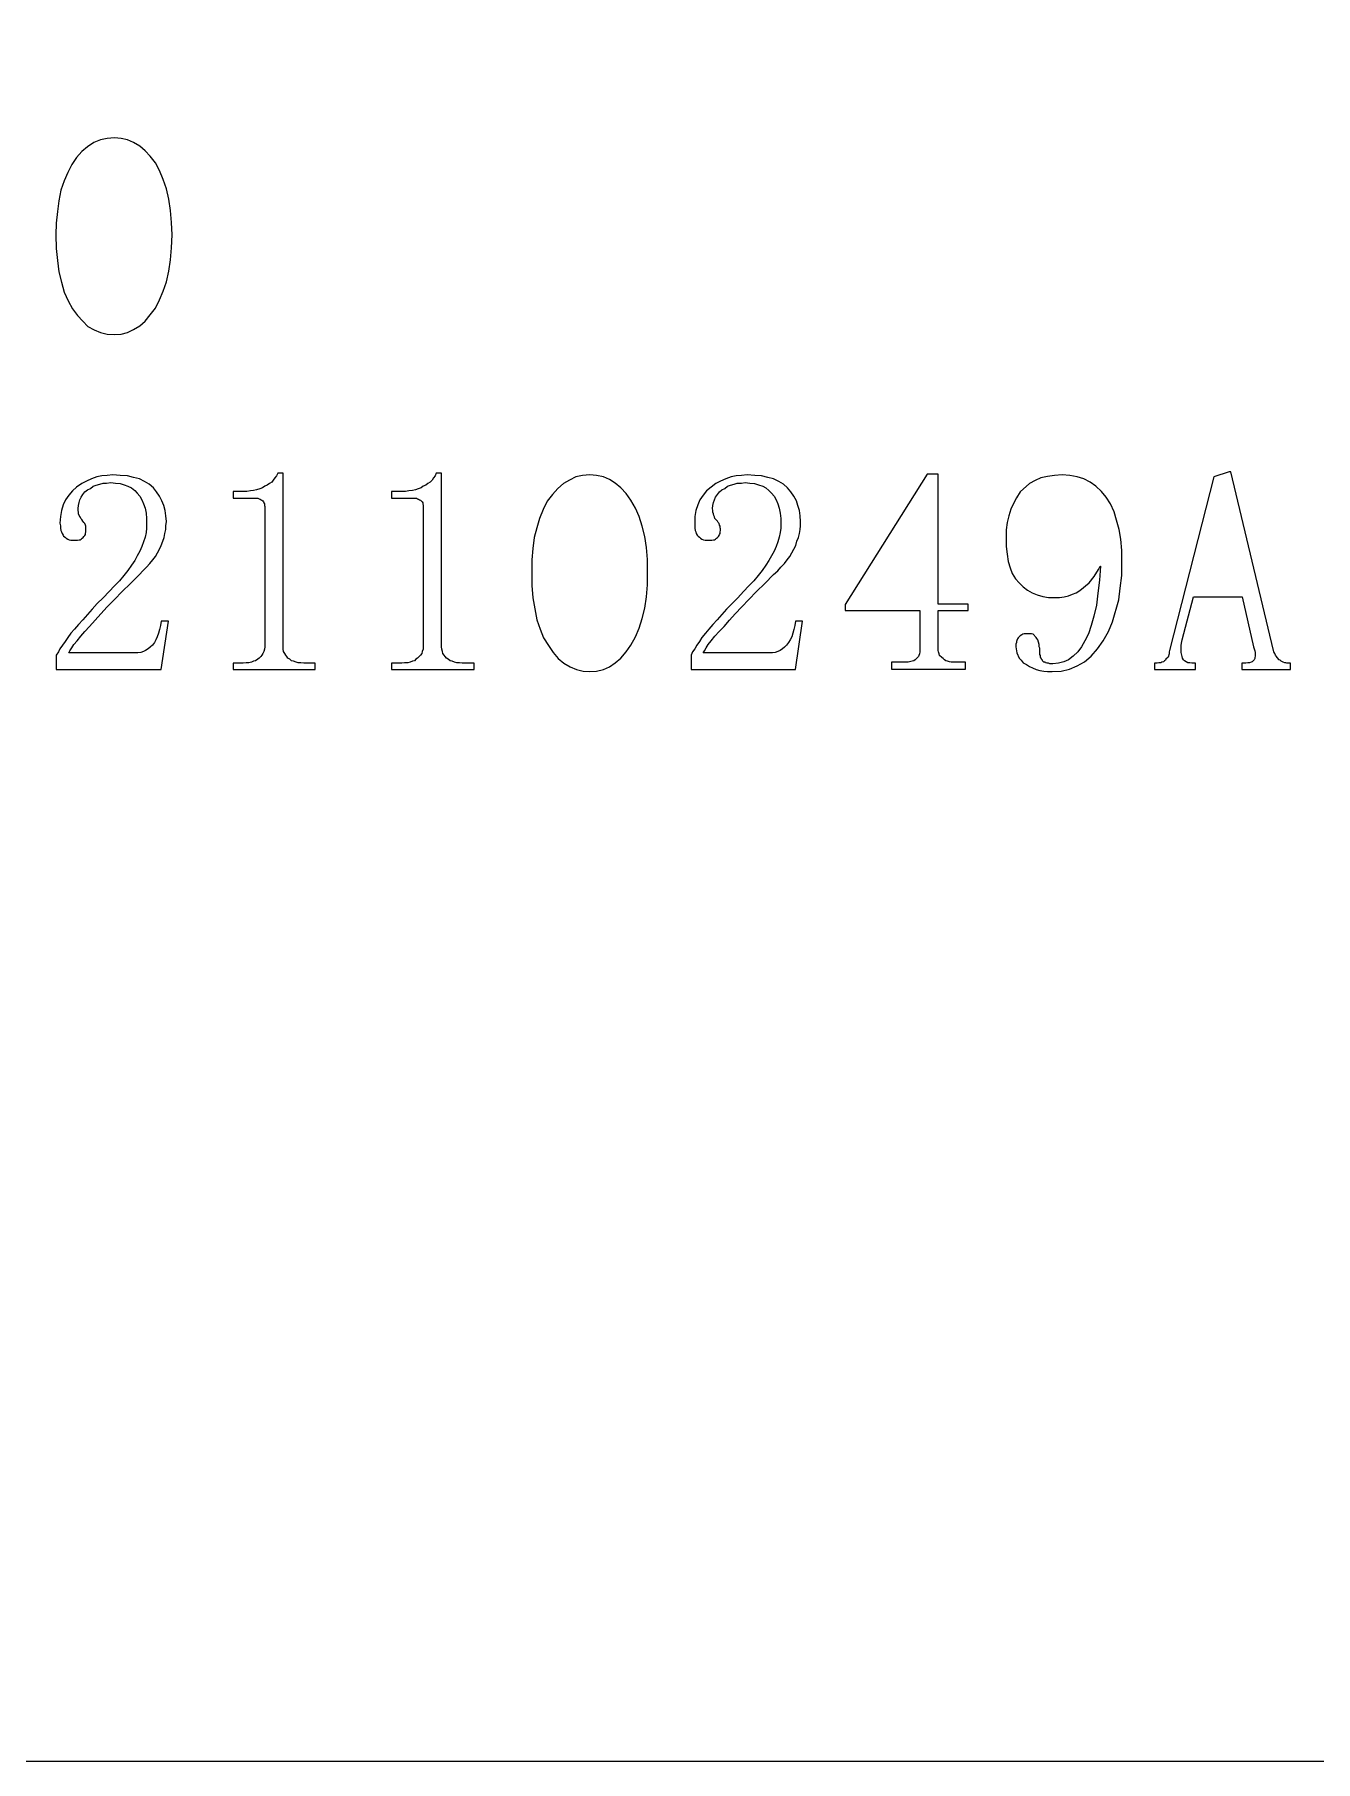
# Model space of a CAD drawing. Extents: x -190 to 190, y -140 to 140.
# Drawn here: x -111 to -86.32, y -140 to -106.74 of the extents above; entities that cross this region are included whole.
import ezdxf

# ---------------------------------------------------------------- set-up
doc = ezdxf.new("R2010")
doc.units = 0
doc.header["$MEASUREMENT"] = 0
doc.layers.get('0').update_dxf_attribs({"linetype": 'CONTINUOUS'})

msp = doc.modelspace()

# ---------------------------------------------------------------- linework, layer by layer
msp.add_lwpolyline([(-190, 135.000039, -0.414214), (-185, 140.000049), (-185, 140.000049), (185, 140.000049), (185, 140.000049, -0.414214), (190, 135.000039), (190, 135.000039), (190, -134.999961), (190, -134.999961, -0.414214), (185, -139.999951), (185, -139.999951), (-185, -139.999951), (-185, -139.999951, -0.414214), (-190, -134.999961), (-190, -134.999961), (-190, 135.000039)], format="xyb")
for points in [[(-109.46, -108.73), (-109.6, -108.74), (-109.6, -108.74), (-109.73, -108.77), (-109.73, -108.77), (-109.86, -108.82), (-109.86, -108.82), (-109.98, -108.9), (-109.98, -108.9), (-110.09, -108.99), (-110.09, -108.99), (-110.19, -109.11), (-110.19, -109.11), (-110.28, -109.24), (-110.28, -109.24), (-110.36, -109.4), (-110.36, -109.4), (-110.43, -109.56), (-110.43, -109.56), (-110.49, -109.74), (-110.49, -109.74), (-110.53, -109.94), (-110.53, -109.94), (-110.56, -110.15), (-110.56, -110.15), (-110.58, -110.37), (-110.58, -110.37), (-110.59, -110.6), (-110.59, -110.6), (-110.58, -110.86), (-110.58, -110.86), (-110.56, -111.09), (-110.56, -111.09), (-110.53, -111.31), (-110.53, -111.31), (-110.48, -111.51), (-110.48, -111.51), (-110.43, -111.7), (-110.43, -111.7), (-110.35, -111.87), (-110.35, -111.87), (-110.27, -112.02), (-110.27, -112.02), (-110.17, -112.15), (-110.17, -112.15), (-110.07, -112.26), (-110.07, -112.26), (-109.97, -112.36), (-109.97, -112.36), (-109.85, -112.43), (-109.85, -112.43), (-109.73, -112.48), (-109.73, -112.48), (-109.6, -112.51), (-109.6, -112.51), (-109.46, -112.52), (-109.46, -112.52), (-109.33, -112.51), (-109.33, -112.51), (-109.21, -112.48), (-109.21, -112.48), (-109.09, -112.42), (-109.09, -112.42), (-108.97, -112.35), (-108.97, -112.35), (-108.87, -112.26), (-108.87, -112.26), (-108.77, -112.14), (-108.77, -112.14), (-108.67, -112.01), (-108.67, -112.01), (-108.59, -111.85), (-108.59, -111.85), (-108.52, -111.68), (-108.52, -111.68), (-108.46, -111.5), (-108.46, -111.5), (-108.41, -111.3), (-108.41, -111.3), (-108.38, -111.08), (-108.38, -111.08), (-108.36, -110.85), (-108.36, -110.85), (-108.35, -110.6), (-108.35, -110.6), (-108.36, -110.36), (-108.36, -110.36), (-108.38, -110.13), (-108.38, -110.13), (-108.41, -109.91), (-108.41, -109.91), (-108.46, -109.71), (-108.46, -109.71), (-108.52, -109.53), (-108.52, -109.53), (-108.59, -109.36), (-108.59, -109.36), (-108.67, -109.21), (-108.67, -109.21), (-108.77, -109.08), (-108.77, -109.08), (-108.87, -108.98), (-108.87, -108.98), (-108.97, -108.89), (-108.97, -108.89), (-109.09, -108.82), (-109.09, -108.82), (-109.21, -108.77), (-109.21, -108.77), (-109.33, -108.74), (-109.33, -108.74), (-109.46, -108.73)], [(-108.84, -116.06), (-108.84, -116.17), (-108.84, -116.17), (-108.84, -116.25), (-108.84, -116.25), (-108.85, -116.33), (-108.85, -116.33), (-108.87, -116.42), (-108.87, -116.42), (-108.9, -116.51), (-108.9, -116.51), (-108.93, -116.6), (-108.93, -116.6), (-108.97, -116.69), (-108.97, -116.69), (-109.02, -116.78), (-109.02, -116.78), (-109.07, -116.87), (-109.07, -116.87), (-109.13, -116.96), (-109.13, -116.96), (-109.2, -117.06), (-109.2, -117.06), (-109.28, -117.16), (-109.28, -117.16), (-109.36, -117.26), (-109.36, -117.26), (-109.46, -117.36), (-109.46, -117.36), (-109.56, -117.47), (-109.56, -117.47), (-109.68, -117.59), (-109.68, -117.59), (-109.79, -117.7), (-109.79, -117.7), (-109.89, -117.81), (-109.89, -117.81), (-109.98, -117.91), (-109.98, -117.91), (-110.07, -118.01), (-110.07, -118.01), (-110.15, -118.1), (-110.15, -118.1), (-110.23, -118.19), (-110.23, -118.19), (-110.3, -118.27), (-110.3, -118.27), (-110.36, -118.35), (-110.36, -118.35), (-110.41, -118.43), (-110.41, -118.43), (-110.46, -118.5), (-110.46, -118.5), (-110.51, -118.57), (-110.51, -118.57), (-110.54, -118.63), (-110.54, -118.63), (-110.58, -118.69), (-110.58, -118.69), (-110.58, -118.97), (-110.58, -118.97), (-108.56, -118.97), (-108.56, -118.97), (-108.42, -118.04), (-108.42, -118.04), (-108.56, -118.04), (-108.56, -118.04), (-108.57, -118.12), (-108.57, -118.12), (-108.59, -118.2), (-108.59, -118.2), (-108.61, -118.27), (-108.61, -118.27), (-108.64, -118.34), (-108.64, -118.34), (-108.66, -118.4), (-108.66, -118.4), (-108.69, -118.45), (-108.69, -118.45), (-108.73, -118.5), (-108.73, -118.5), (-108.77, -118.54), (-108.77, -118.54), (-108.81, -118.57), (-108.81, -118.57), (-108.86, -118.6), (-108.86, -118.6), (-108.9, -118.62), (-108.9, -118.62), (-108.95, -118.64), (-108.95, -118.64), (-109.01, -118.65), (-109.01, -118.65), (-109.06, -118.65), (-109.06, -118.65), (-110.34, -118.65), (-110.34, -118.65), (-110.32, -118.61), (-110.32, -118.61), (-110.28, -118.55), (-110.28, -118.55), (-110.24, -118.49), (-110.24, -118.49), (-110.18, -118.42), (-110.18, -118.42), (-110.11, -118.33), (-110.11, -118.33), (-110.03, -118.24), (-110.03, -118.24), (-109.94, -118.14), (-109.94, -118.14), (-109.83, -118.02), (-109.83, -118.02), (-109.72, -117.9), (-109.72, -117.9), (-109.6, -117.76), (-109.6, -117.76), (-109.46, -117.62), (-109.46, -117.62), (-109.31, -117.47), (-109.31, -117.47), (-109.15, -117.31), (-109.15, -117.31), (-108.98, -117.14), (-108.98, -117.14), (-108.91, -117.07), (-108.91, -117.07), (-108.84, -117), (-108.84, -117), (-108.78, -116.93), (-108.78, -116.93), (-108.72, -116.86), (-108.72, -116.86), (-108.67, -116.79), (-108.67, -116.79), (-108.63, -116.72), (-108.63, -116.72), (-108.59, -116.65), (-108.59, -116.65), (-108.56, -116.58), (-108.56, -116.58), (-108.53, -116.5), (-108.53, -116.5), (-108.5, -116.43), (-108.5, -116.43), (-108.49, -116.35), (-108.49, -116.35), (-108.47, -116.27), (-108.47, -116.27), (-108.47, -116.2), (-108.47, -116.2), (-108.46, -116.12), (-108.46, -116.12), (-108.47, -116.01), (-108.47, -116.01), (-108.48, -115.91), (-108.48, -115.91), (-108.51, -115.81), (-108.51, -115.81), (-108.55, -115.72), (-108.55, -115.72), (-108.59, -115.63), (-108.59, -115.63), (-108.65, -115.55), (-108.65, -115.55), (-108.71, -115.47), (-108.71, -115.47), (-108.79, -115.4), (-108.79, -115.4), (-108.88, -115.35), (-108.88, -115.35), (-108.98, -115.3), (-108.98, -115.3), (-109.09, -115.27), (-109.09, -115.27), (-109.21, -115.24), (-109.21, -115.24), (-109.35, -115.23), (-109.35, -115.23), (-109.49, -115.22), (-109.49, -115.22), (-109.6, -115.23), (-109.6, -115.23), (-109.7, -115.24), (-109.7, -115.24), (-109.8, -115.26), (-109.8, -115.26), (-109.9, -115.3), (-109.9, -115.3), (-110, -115.34), (-110, -115.34), (-110.09, -115.39), (-110.09, -115.39), (-110.19, -115.46), (-110.19, -115.46), (-110.27, -115.53), (-110.27, -115.53), (-110.34, -115.61), (-110.34, -115.61), (-110.4, -115.7), (-110.4, -115.7), (-110.45, -115.8), (-110.45, -115.8), (-110.48, -115.91), (-110.48, -115.91), (-110.5, -116.02), (-110.5, -116.02), (-110.51, -116.15), (-110.51, -116.15), (-110.5, -116.2), (-110.5, -116.2), (-110.5, -116.25), (-110.5, -116.25), (-110.49, -116.29), (-110.49, -116.29), (-110.48, -116.32), (-110.48, -116.32), (-110.47, -116.35), (-110.47, -116.35), (-110.45, -116.38), (-110.45, -116.38), (-110.44, -116.4), (-110.44, -116.4), (-110.41, -116.42), (-110.41, -116.42), (-110.39, -116.44), (-110.39, -116.44), (-110.36, -116.46), (-110.36, -116.46), (-110.33, -116.47), (-110.33, -116.47), (-110.3, -116.48), (-110.3, -116.48), (-110.27, -116.48), (-110.27, -116.48), (-110.23, -116.48), (-110.23, -116.48), (-110.2, -116.48), (-110.2, -116.48), (-110.17, -116.48), (-110.17, -116.48), (-110.14, -116.47), (-110.14, -116.47), (-110.12, -116.47), (-110.12, -116.47), (-110.1, -116.46), (-110.1, -116.46), (-110.08, -116.44), (-110.08, -116.44), (-110.06, -116.43), (-110.06, -116.43), (-110.05, -116.41), (-110.05, -116.41), (-110.03, -116.39), (-110.03, -116.39), (-110.02, -116.37), (-110.02, -116.37), (-110.02, -116.35), (-110.02, -116.35), (-110.01, -116.32), (-110.01, -116.32), (-110.01, -116.29), (-110.01, -116.29), (-110.01, -116.26), (-110.01, -116.26), (-110.01, -116.24), (-110.01, -116.24), (-110.01, -116.21), (-110.01, -116.21), (-110.02, -116.19), (-110.02, -116.19), (-110.03, -116.16), (-110.03, -116.16), (-110.05, -116.14), (-110.05, -116.14), (-110.07, -116.11), (-110.07, -116.11), (-110.09, -116.08), (-110.09, -116.08), (-110.11, -116.06), (-110.11, -116.06), (-110.12, -116.03), (-110.12, -116.03), (-110.14, -116), (-110.14, -116), (-110.15, -115.97), (-110.15, -115.97), (-110.15, -115.94), (-110.15, -115.94), (-110.16, -115.91), (-110.16, -115.91), (-110.16, -115.87), (-110.16, -115.87), (-110.15, -115.81), (-110.15, -115.81), (-110.14, -115.75), (-110.14, -115.75), (-110.13, -115.7), (-110.13, -115.7), (-110.1, -115.65), (-110.1, -115.65), (-110.07, -115.6), (-110.07, -115.6), (-110.03, -115.55), (-110.03, -115.55), (-109.98, -115.51), (-109.98, -115.51), (-109.92, -115.48), (-109.92, -115.48), (-109.87, -115.44), (-109.87, -115.44), (-109.81, -115.42), (-109.81, -115.42), (-109.74, -115.4), (-109.74, -115.4), (-109.68, -115.38), (-109.68, -115.38), (-109.61, -115.38), (-109.61, -115.38), (-109.53, -115.37), (-109.53, -115.37), (-109.44, -115.38), (-109.44, -115.38), (-109.35, -115.39), (-109.35, -115.39), (-109.27, -115.41), (-109.27, -115.41), (-109.2, -115.44), (-109.2, -115.44), (-109.13, -115.47), (-109.13, -115.47), (-109.07, -115.52), (-109.07, -115.52), (-109.02, -115.57), (-109.02, -115.57), (-108.97, -115.63), (-108.97, -115.63), (-108.93, -115.7), (-108.93, -115.7), (-108.9, -115.78), (-108.9, -115.78), (-108.87, -115.86), (-108.87, -115.86), (-108.85, -115.96), (-108.85, -115.96), (-108.84, -116.06)], [(-106.21, -118.48), (-106.21, -115.19), (-106.21, -115.19), (-106.31, -115.19), (-106.31, -115.19), (-106.34, -115.24), (-106.34, -115.24), (-106.37, -115.28), (-106.37, -115.28), (-106.4, -115.32), (-106.4, -115.32), (-106.43, -115.36), (-106.43, -115.36), (-106.47, -115.39), (-106.47, -115.39), (-106.52, -115.42), (-106.52, -115.42), (-106.56, -115.44), (-106.56, -115.44), (-106.61, -115.47), (-106.61, -115.47), (-106.66, -115.49), (-106.66, -115.49), (-106.72, -115.51), (-106.72, -115.51), (-106.78, -115.52), (-106.78, -115.52), (-106.84, -115.53), (-106.84, -115.53), (-106.91, -115.54), (-106.91, -115.54), (-106.98, -115.54), (-106.98, -115.54), (-107.17, -115.54), (-107.17, -115.54), (-107.17, -115.67), (-107.17, -115.67), (-106.78, -115.67), (-106.78, -115.67), (-106.75, -115.67), (-106.75, -115.67), (-106.72, -115.67), (-106.72, -115.67), (-106.7, -115.67), (-106.7, -115.67), (-106.67, -115.68), (-106.67, -115.68), (-106.65, -115.69), (-106.65, -115.69), (-106.63, -115.7), (-106.63, -115.7), (-106.62, -115.71), (-106.62, -115.71), (-106.6, -115.72), (-106.6, -115.72), (-106.59, -115.74), (-106.59, -115.74), (-106.58, -115.76), (-106.58, -115.76), (-106.57, -115.78), (-106.57, -115.78), (-106.57, -115.81), (-106.57, -115.81), (-106.56, -115.83), (-106.56, -115.83), (-106.56, -115.86), (-106.56, -115.86), (-106.56, -118.48), (-106.56, -118.48), (-106.56, -118.53), (-106.56, -118.53), (-106.57, -118.58), (-106.57, -118.58), (-106.58, -118.62), (-106.58, -118.62), (-106.6, -118.66), (-106.6, -118.66), (-106.62, -118.69), (-106.62, -118.69), (-106.64, -118.72), (-106.64, -118.72), (-106.67, -118.75), (-106.67, -118.75), (-106.7, -118.77), (-106.7, -118.77), (-106.74, -118.8), (-106.74, -118.8), (-106.78, -118.81), (-106.78, -118.81), (-106.82, -118.83), (-106.82, -118.83), (-106.87, -118.84), (-106.87, -118.84), (-106.92, -118.84), (-106.92, -118.84), (-106.98, -118.85), (-106.98, -118.85), (-107.17, -118.85), (-107.17, -118.85), (-107.17, -118.97), (-107.17, -118.97), (-105.59, -118.97), (-105.59, -118.97), (-105.59, -118.85), (-105.59, -118.85), (-105.81, -118.85), (-105.81, -118.85), (-105.87, -118.84), (-105.87, -118.84), (-105.92, -118.84), (-105.92, -118.84), (-105.96, -118.83), (-105.96, -118.83), (-106.01, -118.81), (-106.01, -118.81), (-106.05, -118.8), (-106.05, -118.8), (-106.08, -118.77), (-106.08, -118.77), (-106.12, -118.75), (-106.12, -118.75), (-106.14, -118.72), (-106.14, -118.72), (-106.16, -118.69), (-106.16, -118.69), (-106.18, -118.66), (-106.18, -118.66), (-106.2, -118.62), (-106.2, -118.62), (-106.21, -118.58), (-106.21, -118.58), (-106.21, -118.53), (-106.21, -118.53), (-106.21, -118.48)], [(-103.16, -118.48), (-103.16, -115.19), (-103.16, -115.19), (-103.26, -115.19), (-103.26, -115.19), (-103.28, -115.24), (-103.28, -115.24), (-103.31, -115.28), (-103.31, -115.28), (-103.34, -115.32), (-103.34, -115.32), (-103.38, -115.36), (-103.38, -115.36), (-103.42, -115.39), (-103.42, -115.39), (-103.46, -115.42), (-103.46, -115.42), (-103.51, -115.44), (-103.51, -115.44), (-103.55, -115.47), (-103.55, -115.47), (-103.61, -115.49), (-103.61, -115.49), (-103.66, -115.51), (-103.66, -115.51), (-103.72, -115.52), (-103.72, -115.52), (-103.79, -115.53), (-103.79, -115.53), (-103.85, -115.54), (-103.85, -115.54), (-103.92, -115.54), (-103.92, -115.54), (-104.12, -115.54), (-104.12, -115.54), (-104.12, -115.67), (-104.12, -115.67), (-103.73, -115.67), (-103.73, -115.67), (-103.7, -115.67), (-103.7, -115.67), (-103.67, -115.67), (-103.67, -115.67), (-103.64, -115.67), (-103.64, -115.67), (-103.62, -115.68), (-103.62, -115.68), (-103.6, -115.69), (-103.6, -115.69), (-103.58, -115.7), (-103.58, -115.7), (-103.56, -115.71), (-103.56, -115.71), (-103.55, -115.72), (-103.55, -115.72), (-103.53, -115.74), (-103.53, -115.74), (-103.52, -115.76), (-103.52, -115.76), (-103.52, -115.78), (-103.52, -115.78), (-103.51, -115.81), (-103.51, -115.81), (-103.51, -115.83), (-103.51, -115.83), (-103.51, -115.86), (-103.51, -115.86), (-103.51, -118.48), (-103.51, -118.48), (-103.51, -118.53), (-103.51, -118.53), (-103.51, -118.58), (-103.51, -118.58), (-103.53, -118.62), (-103.53, -118.62), (-103.54, -118.66), (-103.54, -118.66), (-103.56, -118.69), (-103.56, -118.69), (-103.59, -118.72), (-103.59, -118.72), (-103.62, -118.75), (-103.62, -118.75), (-103.65, -118.77), (-103.65, -118.77), (-103.68, -118.8), (-103.68, -118.8), (-103.72, -118.81), (-103.72, -118.81), (-103.76, -118.83), (-103.76, -118.83), (-103.81, -118.84), (-103.81, -118.84), (-103.87, -118.84), (-103.87, -118.84), (-103.92, -118.85), (-103.92, -118.85), (-104.12, -118.85), (-104.12, -118.85), (-104.12, -118.97), (-104.12, -118.97), (-102.53, -118.97), (-102.53, -118.97), (-102.53, -118.85), (-102.53, -118.85), (-102.76, -118.85), (-102.76, -118.85), (-102.81, -118.84), (-102.81, -118.84), (-102.86, -118.84), (-102.86, -118.84), (-102.91, -118.83), (-102.91, -118.83), (-102.95, -118.81), (-102.95, -118.81), (-102.99, -118.8), (-102.99, -118.8), (-103.03, -118.77), (-103.03, -118.77), (-103.06, -118.75), (-103.06, -118.75), (-103.09, -118.72), (-103.09, -118.72), (-103.11, -118.69), (-103.11, -118.69), (-103.13, -118.66), (-103.13, -118.66), (-103.14, -118.62), (-103.14, -118.62), (-103.15, -118.58), (-103.15, -118.58), (-103.16, -118.53), (-103.16, -118.53), (-103.16, -118.48)], [(-100.3, -115.22), (-100.44, -115.23), (-100.44, -115.23), (-100.57, -115.26), (-100.57, -115.26), (-100.69, -115.32), (-100.69, -115.32), (-100.81, -115.39), (-100.81, -115.39), (-100.92, -115.48), (-100.92, -115.48), (-101.02, -115.6), (-101.02, -115.6), (-101.12, -115.73), (-101.12, -115.73), (-101.2, -115.89), (-101.2, -115.89), (-101.27, -116.06), (-101.27, -116.06), (-101.32, -116.24), (-101.32, -116.24), (-101.37, -116.43), (-101.37, -116.43), (-101.4, -116.64), (-101.4, -116.64), (-101.42, -116.86), (-101.42, -116.86), (-101.42, -117.35), (-101.42, -117.35), (-101.4, -117.59), (-101.4, -117.59), (-101.32, -118.01), (-101.32, -118.01), (-101.26, -118.19), (-101.26, -118.19), (-101.19, -118.36), (-101.19, -118.36), (-101.1, -118.51), (-101.1, -118.51), (-101.01, -118.64), (-101.01, -118.64), (-100.91, -118.76), (-100.91, -118.76), (-100.8, -118.85), (-100.8, -118.85), (-100.68, -118.92), (-100.68, -118.92), (-100.56, -118.97), (-100.56, -118.97), (-100.43, -119), (-100.43, -119), (-100.3, -119.01), (-100.3, -119.01), (-100.17, -119), (-100.17, -119), (-100.04, -118.97), (-100.04, -118.97), (-99.92, -118.92), (-99.92, -118.92), (-99.81, -118.84), (-99.81, -118.84), (-99.7, -118.75), (-99.7, -118.75), (-99.6, -118.63), (-99.6, -118.63), (-99.51, -118.5), (-99.51, -118.5), (-99.42, -118.34), (-99.42, -118.34), (-99.35, -118.17), (-99.35, -118.17), (-99.29, -117.99), (-99.29, -117.99), (-99.24, -117.79), (-99.24, -117.79), (-99.21, -117.57), (-99.21, -117.57), (-99.19, -117.34), (-99.19, -117.34), (-99.19, -116.85), (-99.19, -116.85), (-99.21, -116.62), (-99.21, -116.62), (-99.24, -116.41), (-99.24, -116.41), (-99.29, -116.21), (-99.29, -116.21), (-99.35, -116.02), (-99.35, -116.02), (-99.42, -115.86), (-99.42, -115.86), (-99.51, -115.71), (-99.51, -115.71), (-99.6, -115.58), (-99.6, -115.58), (-99.7, -115.47), (-99.7, -115.47), (-99.81, -115.38), (-99.81, -115.38), (-99.92, -115.31), (-99.92, -115.31), (-100.04, -115.26), (-100.04, -115.26), (-100.17, -115.23), (-100.17, -115.23), (-100.3, -115.22)], [(-96.62, -116.06), (-96.62, -116.17), (-96.62, -116.17), (-96.62, -116.25), (-96.62, -116.25), (-96.63, -116.33), (-96.63, -116.33), (-96.65, -116.42), (-96.65, -116.42), (-96.68, -116.51), (-96.68, -116.51), (-96.71, -116.6), (-96.71, -116.6), (-96.75, -116.69), (-96.75, -116.69), (-96.8, -116.78), (-96.8, -116.78), (-96.85, -116.87), (-96.85, -116.87), (-96.91, -116.96), (-96.91, -116.96), (-96.98, -117.06), (-96.98, -117.06), (-97.06, -117.16), (-97.06, -117.16), (-97.14, -117.26), (-97.14, -117.26), (-97.24, -117.36), (-97.24, -117.36), (-97.34, -117.47), (-97.34, -117.47), (-97.45, -117.59), (-97.45, -117.59), (-97.56, -117.7), (-97.56, -117.7), (-97.67, -117.81), (-97.67, -117.81), (-97.76, -117.91), (-97.76, -117.91), (-97.85, -118.01), (-97.85, -118.01), (-97.93, -118.1), (-97.93, -118.1), (-98.01, -118.19), (-98.01, -118.19), (-98.07, -118.27), (-98.07, -118.27), (-98.14, -118.35), (-98.14, -118.35), (-98.19, -118.43), (-98.19, -118.43), (-98.24, -118.5), (-98.24, -118.5), (-98.28, -118.57), (-98.28, -118.57), (-98.32, -118.63), (-98.32, -118.63), (-98.35, -118.69), (-98.35, -118.69), (-98.35, -118.97), (-98.35, -118.97), (-96.34, -118.97), (-96.34, -118.97), (-96.2, -118.04), (-96.2, -118.04), (-96.34, -118.04), (-96.34, -118.04), (-96.35, -118.12), (-96.35, -118.12), (-96.37, -118.2), (-96.37, -118.2), (-96.39, -118.27), (-96.39, -118.27), (-96.41, -118.34), (-96.41, -118.34), (-96.44, -118.4), (-96.44, -118.4), (-96.47, -118.45), (-96.47, -118.45), (-96.51, -118.5), (-96.51, -118.5), (-96.55, -118.54), (-96.55, -118.54), (-96.59, -118.57), (-96.59, -118.57), (-96.63, -118.6), (-96.63, -118.6), (-96.68, -118.62), (-96.68, -118.62), (-96.73, -118.64), (-96.73, -118.64), (-96.78, -118.65), (-96.78, -118.65), (-96.84, -118.65), (-96.84, -118.65), (-98.12, -118.65), (-98.12, -118.65), (-98.09, -118.61), (-98.09, -118.61), (-98.06, -118.55), (-98.06, -118.55), (-98.02, -118.49), (-98.02, -118.49), (-97.96, -118.42), (-97.96, -118.42), (-97.89, -118.33), (-97.89, -118.33), (-97.81, -118.24), (-97.81, -118.24), (-97.71, -118.14), (-97.71, -118.14), (-97.61, -118.02), (-97.61, -118.02), (-97.5, -117.9), (-97.5, -117.9), (-97.37, -117.76), (-97.37, -117.76), (-97.24, -117.62), (-97.24, -117.62), (-97.09, -117.47), (-97.09, -117.47), (-96.93, -117.31), (-96.93, -117.31), (-96.76, -117.14), (-96.76, -117.14), (-96.68, -117.07), (-96.68, -117.07), (-96.62, -117), (-96.62, -117), (-96.55, -116.93), (-96.55, -116.93), (-96.5, -116.86), (-96.5, -116.86), (-96.45, -116.79), (-96.45, -116.79), (-96.41, -116.72), (-96.41, -116.72), (-96.37, -116.65), (-96.37, -116.65), (-96.33, -116.58), (-96.33, -116.58), (-96.31, -116.5), (-96.31, -116.5), (-96.28, -116.43), (-96.28, -116.43), (-96.26, -116.35), (-96.26, -116.35), (-96.25, -116.27), (-96.25, -116.27), (-96.24, -116.2), (-96.24, -116.2), (-96.24, -116.12), (-96.24, -116.12), (-96.25, -116.01), (-96.25, -116.01), (-96.26, -115.91), (-96.26, -115.91), (-96.29, -115.81), (-96.29, -115.81), (-96.32, -115.72), (-96.32, -115.72), (-96.37, -115.63), (-96.37, -115.63), (-96.43, -115.55), (-96.43, -115.55), (-96.49, -115.47), (-96.49, -115.47), (-96.57, -115.4), (-96.57, -115.4), (-96.66, -115.35), (-96.66, -115.35), (-96.76, -115.3), (-96.76, -115.3), (-96.87, -115.27), (-96.87, -115.27), (-96.99, -115.24), (-96.99, -115.24), (-97.12, -115.23), (-97.12, -115.23), (-97.27, -115.22), (-97.27, -115.22), (-97.38, -115.23), (-97.38, -115.23), (-97.48, -115.24), (-97.48, -115.24), (-97.58, -115.26), (-97.58, -115.26), (-97.68, -115.3), (-97.68, -115.3), (-97.78, -115.34), (-97.78, -115.34), (-97.87, -115.39), (-97.87, -115.39), (-97.96, -115.46), (-97.96, -115.46), (-98.05, -115.53), (-98.05, -115.53), (-98.12, -115.61), (-98.12, -115.61), (-98.18, -115.7), (-98.18, -115.7), (-98.22, -115.8), (-98.22, -115.8), (-98.26, -115.91), (-98.26, -115.91), (-98.28, -116.02), (-98.28, -116.02), (-98.28, -116.15), (-98.28, -116.15), (-98.28, -116.2), (-98.28, -116.2), (-98.28, -116.25), (-98.28, -116.25), (-98.27, -116.29), (-98.27, -116.29), (-98.26, -116.32), (-98.26, -116.32), (-98.25, -116.35), (-98.25, -116.35), (-98.23, -116.38), (-98.23, -116.38), (-98.21, -116.4), (-98.21, -116.4), (-98.19, -116.42), (-98.19, -116.42), (-98.17, -116.44), (-98.17, -116.44), (-98.14, -116.46), (-98.14, -116.46), (-98.11, -116.47), (-98.11, -116.47), (-98.08, -116.48), (-98.08, -116.48), (-98.04, -116.48), (-98.04, -116.48), (-98.01, -116.48), (-98.01, -116.48), (-97.98, -116.48), (-97.98, -116.48), (-97.95, -116.48), (-97.95, -116.48), (-97.92, -116.47), (-97.92, -116.47), (-97.9, -116.47), (-97.9, -116.47), (-97.88, -116.46), (-97.88, -116.46), (-97.86, -116.44), (-97.86, -116.44), (-97.84, -116.43), (-97.84, -116.43), (-97.82, -116.41), (-97.82, -116.41), (-97.81, -116.39), (-97.81, -116.39), (-97.8, -116.37), (-97.8, -116.37), (-97.79, -116.35), (-97.79, -116.35), (-97.79, -116.32), (-97.79, -116.32), (-97.78, -116.29), (-97.78, -116.29), (-97.78, -116.26), (-97.78, -116.26), (-97.79, -116.24), (-97.79, -116.24), (-97.79, -116.21), (-97.79, -116.21), (-97.8, -116.19), (-97.8, -116.19), (-97.81, -116.16), (-97.81, -116.16), (-97.83, -116.14), (-97.83, -116.14), (-97.84, -116.11), (-97.84, -116.11), (-97.87, -116.08), (-97.87, -116.08), (-97.89, -116.06), (-97.89, -116.06), (-97.9, -116.03), (-97.9, -116.03), (-97.91, -116), (-97.91, -116), (-97.92, -115.97), (-97.92, -115.97), (-97.93, -115.94), (-97.93, -115.94), (-97.93, -115.91), (-97.93, -115.91), (-97.94, -115.87), (-97.94, -115.87), (-97.93, -115.81), (-97.93, -115.81), (-97.92, -115.75), (-97.92, -115.75), (-97.9, -115.7), (-97.9, -115.7), (-97.88, -115.65), (-97.88, -115.65), (-97.84, -115.6), (-97.84, -115.6), (-97.8, -115.55), (-97.8, -115.55), (-97.76, -115.51), (-97.76, -115.51), (-97.7, -115.48), (-97.7, -115.48), (-97.65, -115.44), (-97.65, -115.44), (-97.59, -115.42), (-97.59, -115.42), (-97.52, -115.4), (-97.52, -115.4), (-97.46, -115.38), (-97.46, -115.38), (-97.38, -115.38), (-97.38, -115.38), (-97.31, -115.37), (-97.31, -115.37), (-97.22, -115.38), (-97.22, -115.38), (-97.13, -115.39), (-97.13, -115.39), (-97.05, -115.41), (-97.05, -115.41), (-96.97, -115.44), (-96.97, -115.44), (-96.91, -115.47), (-96.91, -115.47), (-96.85, -115.52), (-96.85, -115.52), (-96.8, -115.57), (-96.8, -115.57), (-96.75, -115.63), (-96.75, -115.63), (-96.71, -115.7), (-96.71, -115.7), (-96.68, -115.78), (-96.68, -115.78), (-96.65, -115.86), (-96.65, -115.86), (-96.63, -115.96), (-96.63, -115.96), (-96.62, -116.06)], [(-93.59, -115.21), (-93.8, -115.21), (-93.8, -115.21), (-95.38, -117.72), (-95.38, -117.72), (-95.38, -117.83), (-95.38, -117.83), (-93.94, -117.83), (-93.94, -117.83), (-93.94, -118.63), (-93.94, -118.63), (-93.95, -118.67), (-93.95, -118.67), (-93.96, -118.7), (-93.96, -118.7), (-93.97, -118.72), (-93.97, -118.72), (-94.03, -118.78), (-94.03, -118.78), (-94.06, -118.8), (-94.06, -118.8), (-94.09, -118.81), (-94.09, -118.81), (-94.17, -118.83), (-94.17, -118.83), (-94.49, -118.83), (-94.49, -118.83), (-94.49, -118.96), (-94.49, -118.96), (-93.06, -118.96), (-93.06, -118.96), (-93.06, -118.83), (-93.06, -118.83), (-93.34, -118.83), (-93.34, -118.83), (-93.37, -118.82), (-93.37, -118.82), (-93.41, -118.81), (-93.41, -118.81), (-93.44, -118.8), (-93.44, -118.8), (-93.47, -118.78), (-93.47, -118.78), (-93.49, -118.76), (-93.49, -118.76), (-93.52, -118.74), (-93.52, -118.74), (-93.56, -118.7), (-93.56, -118.7), (-93.57, -118.67), (-93.57, -118.67), (-93.58, -118.63), (-93.58, -118.63), (-93.59, -118.6), (-93.59, -118.6), (-93.59, -117.83), (-93.59, -117.83), (-93.01, -117.83), (-93.01, -117.83), (-93.01, -117.71), (-93.01, -117.71), (-93.59, -117.71), (-93.59, -117.71), (-93.59, -115.21)], [(-91.2, -115.22), (-91.35, -115.23), (-91.35, -115.23), (-91.48, -115.25), (-91.48, -115.25), (-91.61, -115.28), (-91.61, -115.28), (-91.72, -115.33), (-91.72, -115.33), (-91.83, -115.39), (-91.83, -115.39), (-92.01, -115.55), (-92.01, -115.55), (-92.08, -115.66), (-92.08, -115.66), (-92.14, -115.77), (-92.14, -115.77), (-92.19, -115.88), (-92.19, -115.88), (-92.23, -116.01), (-92.23, -116.01), (-92.26, -116.14), (-92.26, -116.14), (-92.28, -116.28), (-92.28, -116.28), (-92.28, -116.6), (-92.28, -116.6), (-92.26, -116.75), (-92.26, -116.75), (-92.24, -116.89), (-92.24, -116.89), (-92.2, -117.01), (-92.2, -117.01), (-92.16, -117.12), (-92.16, -117.12), (-92.1, -117.22), (-92.1, -117.22), (-92.03, -117.3), (-92.03, -117.3), (-91.95, -117.38), (-91.95, -117.38), (-91.87, -117.44), (-91.87, -117.44), (-91.78, -117.49), (-91.78, -117.49), (-91.68, -117.53), (-91.68, -117.53), (-91.57, -117.56), (-91.57, -117.56), (-91.46, -117.58), (-91.46, -117.58), (-91.25, -117.58), (-91.25, -117.58), (-91.16, -117.57), (-91.16, -117.57), (-91.08, -117.55), (-91.08, -117.55), (-91, -117.52), (-91, -117.52), (-90.93, -117.49), (-90.93, -117.49), (-90.86, -117.45), (-90.86, -117.45), (-90.68, -117.3), (-90.68, -117.3), (-90.58, -117.18), (-90.58, -117.18), (-90.5, -117.04), (-90.5, -117.04), (-90.47, -116.98), (-90.47, -116.98), (-90.46, -116.98), (-90.46, -116.98), (-90.48, -117.25), (-90.48, -117.25), (-90.51, -117.5), (-90.51, -117.5), (-90.54, -117.73), (-90.54, -117.73), (-90.59, -117.94), (-90.59, -117.94), (-90.64, -118.12), (-90.64, -118.12), (-90.69, -118.28), (-90.69, -118.28), (-90.76, -118.42), (-90.76, -118.42), (-90.83, -118.53), (-90.83, -118.53), (-90.9, -118.63), (-90.9, -118.63), (-90.99, -118.71), (-90.99, -118.71), (-91.08, -118.78), (-91.08, -118.78), (-91.17, -118.82), (-91.17, -118.82), (-91.27, -118.85), (-91.27, -118.85), (-91.38, -118.86), (-91.38, -118.86), (-91.44, -118.86), (-91.44, -118.86), (-91.46, -118.85), (-91.46, -118.85), (-91.49, -118.85), (-91.49, -118.85), (-91.51, -118.84), (-91.51, -118.84), (-91.52, -118.84), (-91.52, -118.84), (-91.53, -118.83), (-91.53, -118.83), (-91.55, -118.83), (-91.55, -118.83), (-91.58, -118.8), (-91.58, -118.8), (-91.58, -118.79), (-91.58, -118.79), (-91.6, -118.77), (-91.6, -118.77), (-91.6, -118.76), (-91.6, -118.76), (-91.61, -118.75), (-91.61, -118.75), (-91.62, -118.73), (-91.62, -118.73), (-91.62, -118.7), (-91.62, -118.7), (-91.63, -118.68), (-91.63, -118.68), (-91.63, -118.56), (-91.63, -118.56), (-91.64, -118.53), (-91.64, -118.53), (-91.64, -118.49), (-91.64, -118.49), (-91.67, -118.4), (-91.67, -118.4), (-91.69, -118.37), (-91.69, -118.37), (-91.7, -118.35), (-91.7, -118.35), (-91.76, -118.29), (-91.76, -118.29), (-91.79, -118.28), (-91.79, -118.28), (-91.93, -118.28), (-91.93, -118.28), (-91.96, -118.29), (-91.96, -118.29), (-91.98, -118.3), (-91.98, -118.3), (-92.01, -118.32), (-92.01, -118.32), (-92.05, -118.36), (-92.05, -118.36), (-92.06, -118.38), (-92.06, -118.38), (-92.07, -118.41), (-92.07, -118.41), (-92.08, -118.43), (-92.08, -118.43), (-92.08, -118.45), (-92.08, -118.45), (-92.09, -118.48), (-92.09, -118.48), (-92.09, -118.53), (-92.09, -118.53), (-92.07, -118.65), (-92.07, -118.65), (-92.03, -118.75), (-92.03, -118.75), (-91.99, -118.79), (-91.99, -118.79), (-91.95, -118.84), (-91.95, -118.84), (-91.89, -118.87), (-91.89, -118.87), (-91.83, -118.91), (-91.83, -118.91), (-91.77, -118.94), (-91.77, -118.94), (-91.7, -118.97), (-91.7, -118.97), (-91.63, -118.99), (-91.63, -118.99), (-91.55, -119), (-91.55, -119), (-91.48, -119.01), (-91.48, -119.01), (-91.39, -119.01), (-91.39, -119.01), (-91.22, -119), (-91.22, -119), (-91.06, -118.96), (-91.06, -118.96), (-90.91, -118.9), (-90.91, -118.9), (-90.77, -118.82), (-90.77, -118.82), (-90.64, -118.71), (-90.64, -118.71), (-90.52, -118.57), (-90.52, -118.57), (-90.41, -118.42), (-90.41, -118.42), (-90.31, -118.24), (-90.31, -118.24), (-90.23, -118.05), (-90.23, -118.05), (-90.11, -117.63), (-90.11, -117.63), (-90.08, -117.4), (-90.08, -117.4), (-90.05, -117.16), (-90.05, -117.16), (-90.05, -116.68), (-90.05, -116.68), (-90.07, -116.46), (-90.07, -116.46), (-90.1, -116.27), (-90.1, -116.27), (-90.15, -116.09), (-90.15, -116.09), (-90.2, -115.93), (-90.2, -115.93), (-90.27, -115.78), (-90.27, -115.78), (-90.35, -115.65), (-90.35, -115.65), (-90.44, -115.54), (-90.44, -115.54), (-90.55, -115.44), (-90.55, -115.44), (-90.66, -115.36), (-90.66, -115.36), (-90.78, -115.3), (-90.78, -115.3), (-90.91, -115.26), (-90.91, -115.26), (-91.05, -115.23), (-91.05, -115.23), (-91.2, -115.22)], [(-87.95, -115.16), (-87.98, -115.16), (-87.98, -115.16), (-88.28, -115.26), (-88.28, -115.26), (-89.13, -118.6), (-89.13, -118.6), (-89.14, -118.63), (-89.14, -118.63), (-89.14, -118.67), (-89.14, -118.67), (-89.16, -118.73), (-89.16, -118.73), (-89.2, -118.77), (-89.2, -118.77), (-89.21, -118.79), (-89.21, -118.79), (-89.23, -118.8), (-89.23, -118.8), (-89.25, -118.82), (-89.25, -118.82), (-89.28, -118.83), (-89.28, -118.83), (-89.3, -118.84), (-89.3, -118.84), (-89.34, -118.84), (-89.34, -118.84), (-89.37, -118.85), (-89.37, -118.85), (-89.42, -118.85), (-89.42, -118.85), (-89.42, -118.97), (-89.42, -118.97), (-88.63, -118.97), (-88.63, -118.97), (-88.63, -118.85), (-88.63, -118.85), (-88.7, -118.85), (-88.7, -118.85), (-88.74, -118.84), (-88.74, -118.84), (-88.78, -118.84), (-88.78, -118.84), (-88.84, -118.8), (-88.84, -118.8), (-88.86, -118.78), (-88.86, -118.78), (-88.88, -118.75), (-88.88, -118.75), (-88.89, -118.72), (-88.89, -118.72), (-88.91, -118.64), (-88.91, -118.64), (-88.91, -118.51), (-88.91, -118.51), (-88.9, -118.46), (-88.9, -118.46), (-88.89, -118.4), (-88.89, -118.4), (-88.67, -117.57), (-88.67, -117.57), (-87.73, -117.57), (-87.73, -117.57), (-87.51, -118.53), (-87.51, -118.53), (-87.49, -118.61), (-87.49, -118.61), (-87.48, -118.64), (-87.48, -118.64), (-87.48, -118.71), (-87.48, -118.71), (-87.49, -118.74), (-87.49, -118.74), (-87.49, -118.76), (-87.49, -118.76), (-87.5, -118.78), (-87.5, -118.78), (-87.54, -118.82), (-87.54, -118.82), (-87.56, -118.83), (-87.56, -118.83), (-87.59, -118.84), (-87.59, -118.84), (-87.62, -118.84), (-87.62, -118.84), (-87.66, -118.85), (-87.66, -118.85), (-87.74, -118.85), (-87.74, -118.85), (-87.74, -118.97), (-87.74, -118.97), (-86.8, -118.97), (-86.8, -118.97), (-86.8, -118.85), (-86.8, -118.85), (-86.87, -118.85), (-86.87, -118.85), (-86.89, -118.84), (-86.89, -118.84), (-86.91, -118.84), (-86.91, -118.84), (-86.94, -118.83), (-86.94, -118.83), (-86.98, -118.81), (-86.98, -118.81), (-87, -118.79), (-87, -118.79), (-87.02, -118.78), (-87.02, -118.78), (-87.06, -118.74), (-87.06, -118.74), (-87.07, -118.72), (-87.07, -118.72), (-87.09, -118.69), (-87.09, -118.69), (-87.1, -118.66), (-87.1, -118.66), (-87.12, -118.63), (-87.12, -118.63), (-87.13, -118.6), (-87.13, -118.6), (-87.95, -115.16)]]:
    msp.add_lwpolyline(points)

doc.saveas('drawing.dxf')
